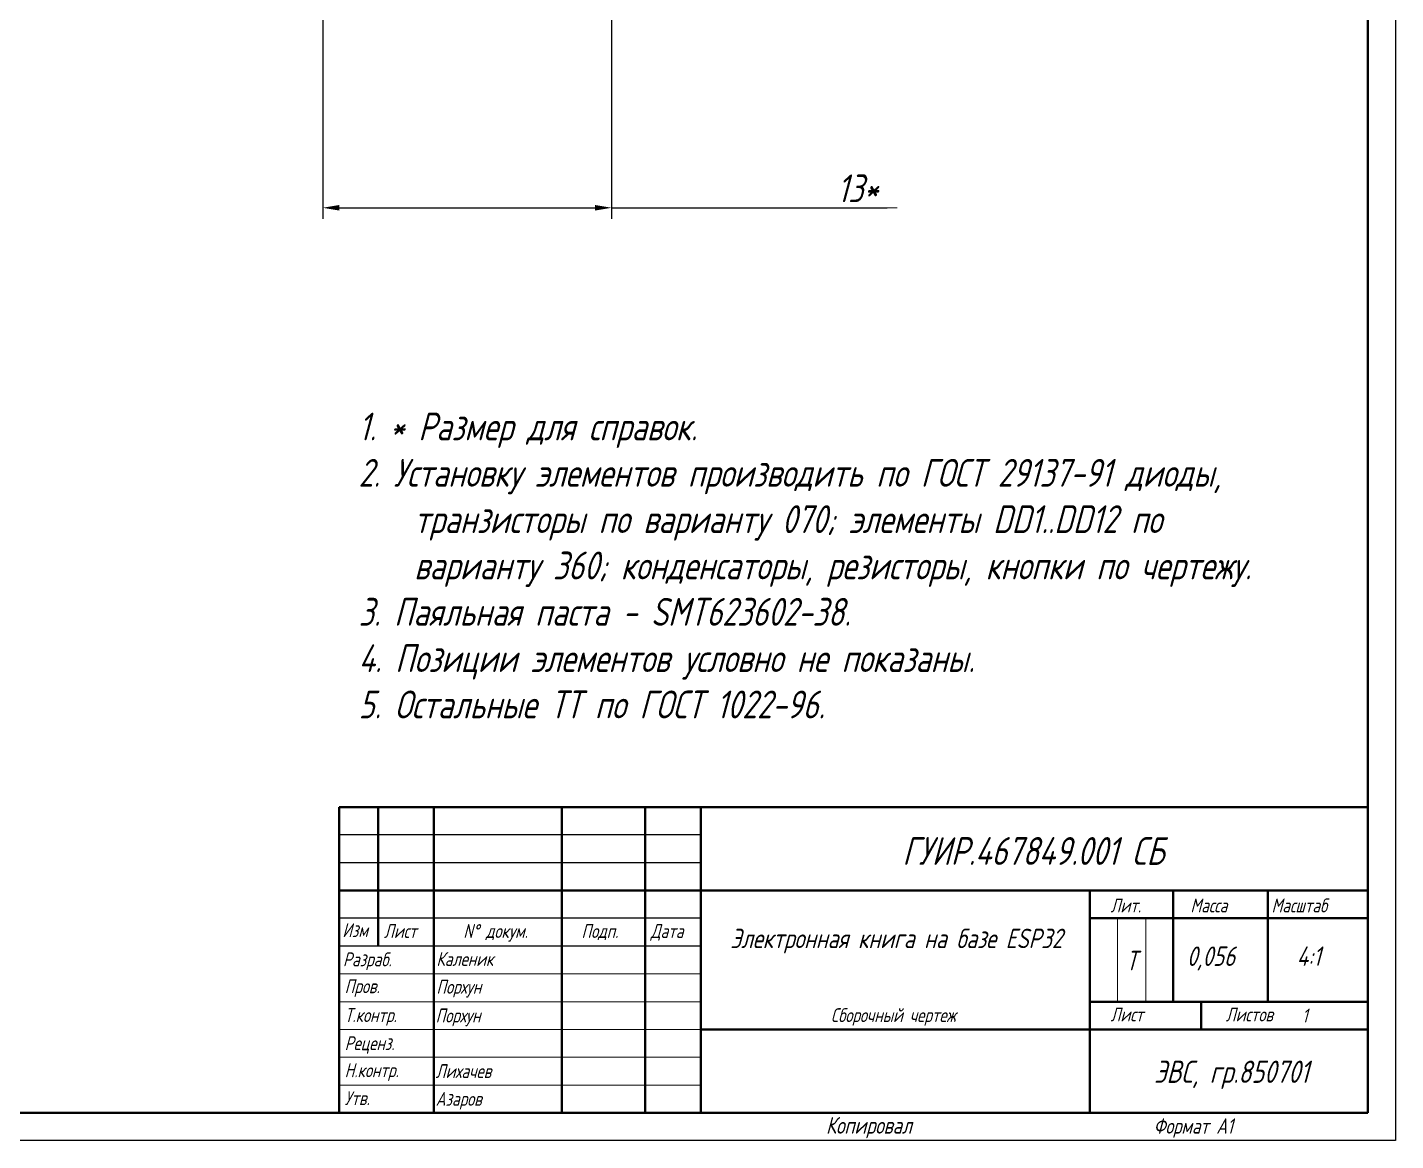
# Model space of a CAD drawing. Extents: x 1752 to 2872, y 74 to 1038.
# Drawn here: x 2346.4 to 2592.5, y 73.6 to 273.9 of the extents above; entities that cross this region are included whole.
import ezdxf

# ---------------------------------------------------------------- set-up
doc = ezdxf.new("R2010")
doc.units = 0
doc.header["$MEASUREMENT"] = 0
doc.layers.get('0').update_dxf_attribs({"linetype": 'CONTINUOUS'})
doc.layers.get('DEFPOINTS').update_dxf_attribs({"linetype": 'CONTINUOUS'})
doc.layers.add('KONTUR', color=7, linetype='CONTINUOUS')
for name, color, linetype, lineweight in [('Основная', 7, 'CONTINUOUS', 40), ('текст', 7, 'CONTINUOUS', 30), ('тонкая', 7, 'CONTINUOUS', 20)]:
    doc.layers.add(name, color=color, linetype=linetype, lineweight=lineweight)
doc.styles.add('ЕСКД', font='eskd15.shx', dxfattribs={"width": 0.8})
doc.styles.add('стиль1', font='romans.shx', dxfattribs={"width": 0.75, "oblique": 15, "height": 3.5})
doc.dimstyles.new('ЕСКД', dxfattribs={"dimtxt": 3.5, "dimasz": 3, "dimexe": 2, "dimexo": 0, "dimgap": 1, "dimtad": 1, "dimtoh": 1, "dimtxsty": 'ЕСКД', "dimcen": 0, "dimazin": 2, "dimtfac": 1, "dimtmove": 0, "dimatfit": 3, "dimfxl": 1, "dimarcsym": 0})

# ---------------------------------------------------------------- blocks, each defined once
blk = doc.blocks.new('*D153')
at = {"layer": 'DEFPOINTS', "color": 0, "transparency": 16777216}
for p in [(2399.55, 276.65), (2451.52, 276.65), (2451.52, 241.4)]:
    blk.add_point(p, dxfattribs=at)
at = {"layer": 'тонкая', "color": 0, "lineweight": -2, "transparency": 16777216}
for p, q in [((2399.55, 276.65), (2399.55, 239.4)), ((2451.52, 276.65), (2451.52, 239.4)), ((2402.55, 241.4), (2448.52, 241.4)), ((2451.52, 241.4), (2501.1, 241.4))]:
    blk.add_line(p, q, dxfattribs=at)
at = {"layer": 'тонкая', "color": 0, "transparency": 16777216}
for points in [[(2402.55, 241.9), (2402.55, 240.9), (2399.55, 241.4)], [(2448.52, 241.9), (2448.52, 240.9), (2451.52, 241.4)]]:
    blk.add_solid(points, dxfattribs=at)
at = {"layer": 'тонкая', "color": 0, "lineweight": 9, "transparency": 16777216, "insert": (2495.77, 244.9), "char_height": 3.5, "attachment_point": 5, "style": 'стиль1'}
blk.add_mtext('{\\H1.42857x;13*}', dxfattribs=at)

msp = doc.modelspace()

# ---------------------------------------------------------------- linework, layer by layer
for p, q in [((2467.538, 128.57), (2402.538, 128.57)), ((2467.538, 123.57), (2402.538, 123.57)), ((2467.538, 113.57), (2402.538, 113.57)), ((2467.538, 108.57), (2402.538, 108.57)), ((2537.538, 78.57), (2537.538, 78.57))]:
    msp.add_line(p, q)
at = {"layer": 'KONTUR'}
for p, q in [((2592.538, 667.57), (2592.538, 73.57)), ((2592.538, 73.57), (1751.538, 73.57))]:
    msp.add_line(p, q, dxfattribs=at)
at = {"layer": 'Основная'}
for p, q in [((2587.538, 78.57), (2587.538, 662.57)), ((2402.538, 133.57), (2402.538, 78.57)), ((2587.538, 133.57), (2402.538, 133.57)), ((2402.538, 133.57), (2402.538, 78.57)), ((2409.538, 108.57), (2409.538, 133.57)), ((2419.538, 133.57), (2419.538, 78.57)), ((2442.538, 78.57), (2442.538, 133.57)), ((2457.538, 133.57), (2457.538, 78.57)), ((2467.538, 133.57), (2467.538, 78.57)), ((2402.538, 118.57), (2587.538, 118.57)), ((2537.538, 118.57), (2537.538, 78.57)), ((2552.538, 118.57), (2552.538, 98.57)), ((2569.538, 118.57), (2569.538, 98.57)), ((2537.538, 113.57), (2587.538, 113.57)), ((2587.538, 98.57), (2537.538, 98.57)), ((2557.538, 98.57), (2557.538, 93.57)), ((2587.538, 93.57), (2467.538, 93.57)), ((2587.538, 78.57), (1759.538, 78.57))]:
    msp.add_line(p, q, dxfattribs=at)
at = {"layer": 'тонкая', "lineweight": 9}
msp.add_line((2451.524, 241.397), (2502.872, 241.397), dxfattribs=at)
at = {"layer": 'тонкая'}
for p, q in [((2542.525, 113.361), (2542.525, 98.57)), ((2547.603, 113.361), (2547.603, 98.57)), ((2402.538, 103.57), (2467.538, 103.57)), ((2467.538, 98.57), (2402.538, 98.57)), ((2467.538, 93.57), (2402.538, 93.57))]:
    msp.add_line(p, q, dxfattribs=at)
for points in [[(2402.538, 88.57), (2467.538, 88.57)], [(2402.538, 83.57), (2467.538, 83.57)]]:
    msp.add_lwpolyline(points, dxfattribs=at)

# ---------------------------------------------------------------- texts
at = {"insert": (2401, 204.548), "char_height": 5, "attachment_point": 1, "style": 'стиль1'}
msp.add_mtext_dynamic_manual_height_columns('\\pxi-3,l4,t4;1. * Размер для справок.\\P\\pi-2,l3;2. Установку элементов производить по ГОСТ 29137-91 диоды, транзисторы по варианту 070; элементы DD1..DD12 по варианту 360; конденсаторы, резисторы, кнопки по чертежу.\\P\\pi-3,l4;3. Паяльная паста - SMT623602-38.\\P4. Позиции элементов условно не показаны.\\P5. Остальные ТТ по ГОСТ 1022-96.', width=182.5, gutter_width=17.5, heights=[0], dxfattribs=at)
at = {"layer": 'текст', "style": 'стиль1', "oblique": 15, "width": 0.75}
for s, height, p in [('Лит.', 2.5, (2541.256, 114.635)), ('Масса', 2.5, (2555.63, 114.635)), ('Масштаб', 2.5, (2570.222, 114.635)), ('Изм', 2.5, (2403.083, 110.182)), ('Лист', 2.5, (2410.559, 110.032)), ('N%%d докум. ', 2.5, (2424.842, 110.032)), ('Подп.', 2.5, (2446.095, 110.032)), ('Дата', 2.5, (2458.546, 110.032)), ('0,056', 3.5, (2555, 105)), ('4:1', 3.5, (2574.743, 105.007)), ('Разраб.', 2.5, (2403.199, 104.931)), ('Каленик', 2.5, (2420, 105)), ('Пров.', 2.5, (2403.5, 100.099)), ('Порхун', 2.5, (2420, 100)), ('Т.контр.', 2.5, (2403.5, 94.904)), ('Порхун', 2.5, (2419.866, 94.833)), ('Лист', 2.5, (2541.256, 95.021)), ('Листов', 2.5, (2561.98, 95.021)), ('Реценз.', 2.5, (2403.5, 89.855)), ('Н.контр.', 2.5, (2403.5, 84.982)), ('Лихачев', 2.5, (2419.866, 84.833)), ('Утв.', 2.5, (2403.5, 79.962)), ('Азаров', 2.5, (2419.866, 79.833)), ('Копировал', 3, (2490.073, 74.82)), ('Формат А1', 2.75, (2549.002, 74.82))]:
    msp.add_text(s, height=height, dxfattribs=at).set_placement(p)
at = {"layer": 'текст', "attachment_point": 5, "style": 'стиль1'}
for s, width, gutter_width, heights, insert, char_height in [('\\pxt13;ГУИР.467849.001 СБ', 119.65117, 75, [14.84], (2527.363, 125.681), 5), ('Электронная книга на базе ESP32', 68.55748, 75, [24.524], (2502.708, 109.474), 3.5), ('\\pxqc;Т', 5.00967, 17.5, [14.688], (2545.03, 105.965), 3.5), ('\\pxt13;Сборочный чертеж', 68.02426, 75, [0], (2502.167, 95.81), 2.5), ('1', 7.15204, 17.5, [3.184], (2576.21, 96.073), 2.5), ('\\pxqc,t13;ЭВС, гр.850701', 68.02426, 75, [16.932], (2562.993, 85.421), 4)]:
    msp.add_mtext_dynamic_manual_height_columns(s, width=width, gutter_width=gutter_width, heights=heights, dxfattribs=dict(at, insert=insert, char_height=char_height))

# ---------------------------------------------------------------- dimensions: what is measured, and where the dimension line sits
at = {"layer": 'тонкая', "lineweight": 9}
dim = msp.add_linear_dim(base=(2451.524, 241.397), p1=(2399.548, 276.649), p2=(2451.524, 276.649), text='{\\H1.42857x;13*}', dimstyle='ЕСКД', override={"dimtxsty": 'стиль1'}, dxfattribs=at)
dim.commit()
dim.dimension.update_dxf_attribs({"geometry": '*D153', "text_midpoint": (2495.774, 241.397), "dimtype": 160})

doc.saveas('drawing.dxf')
